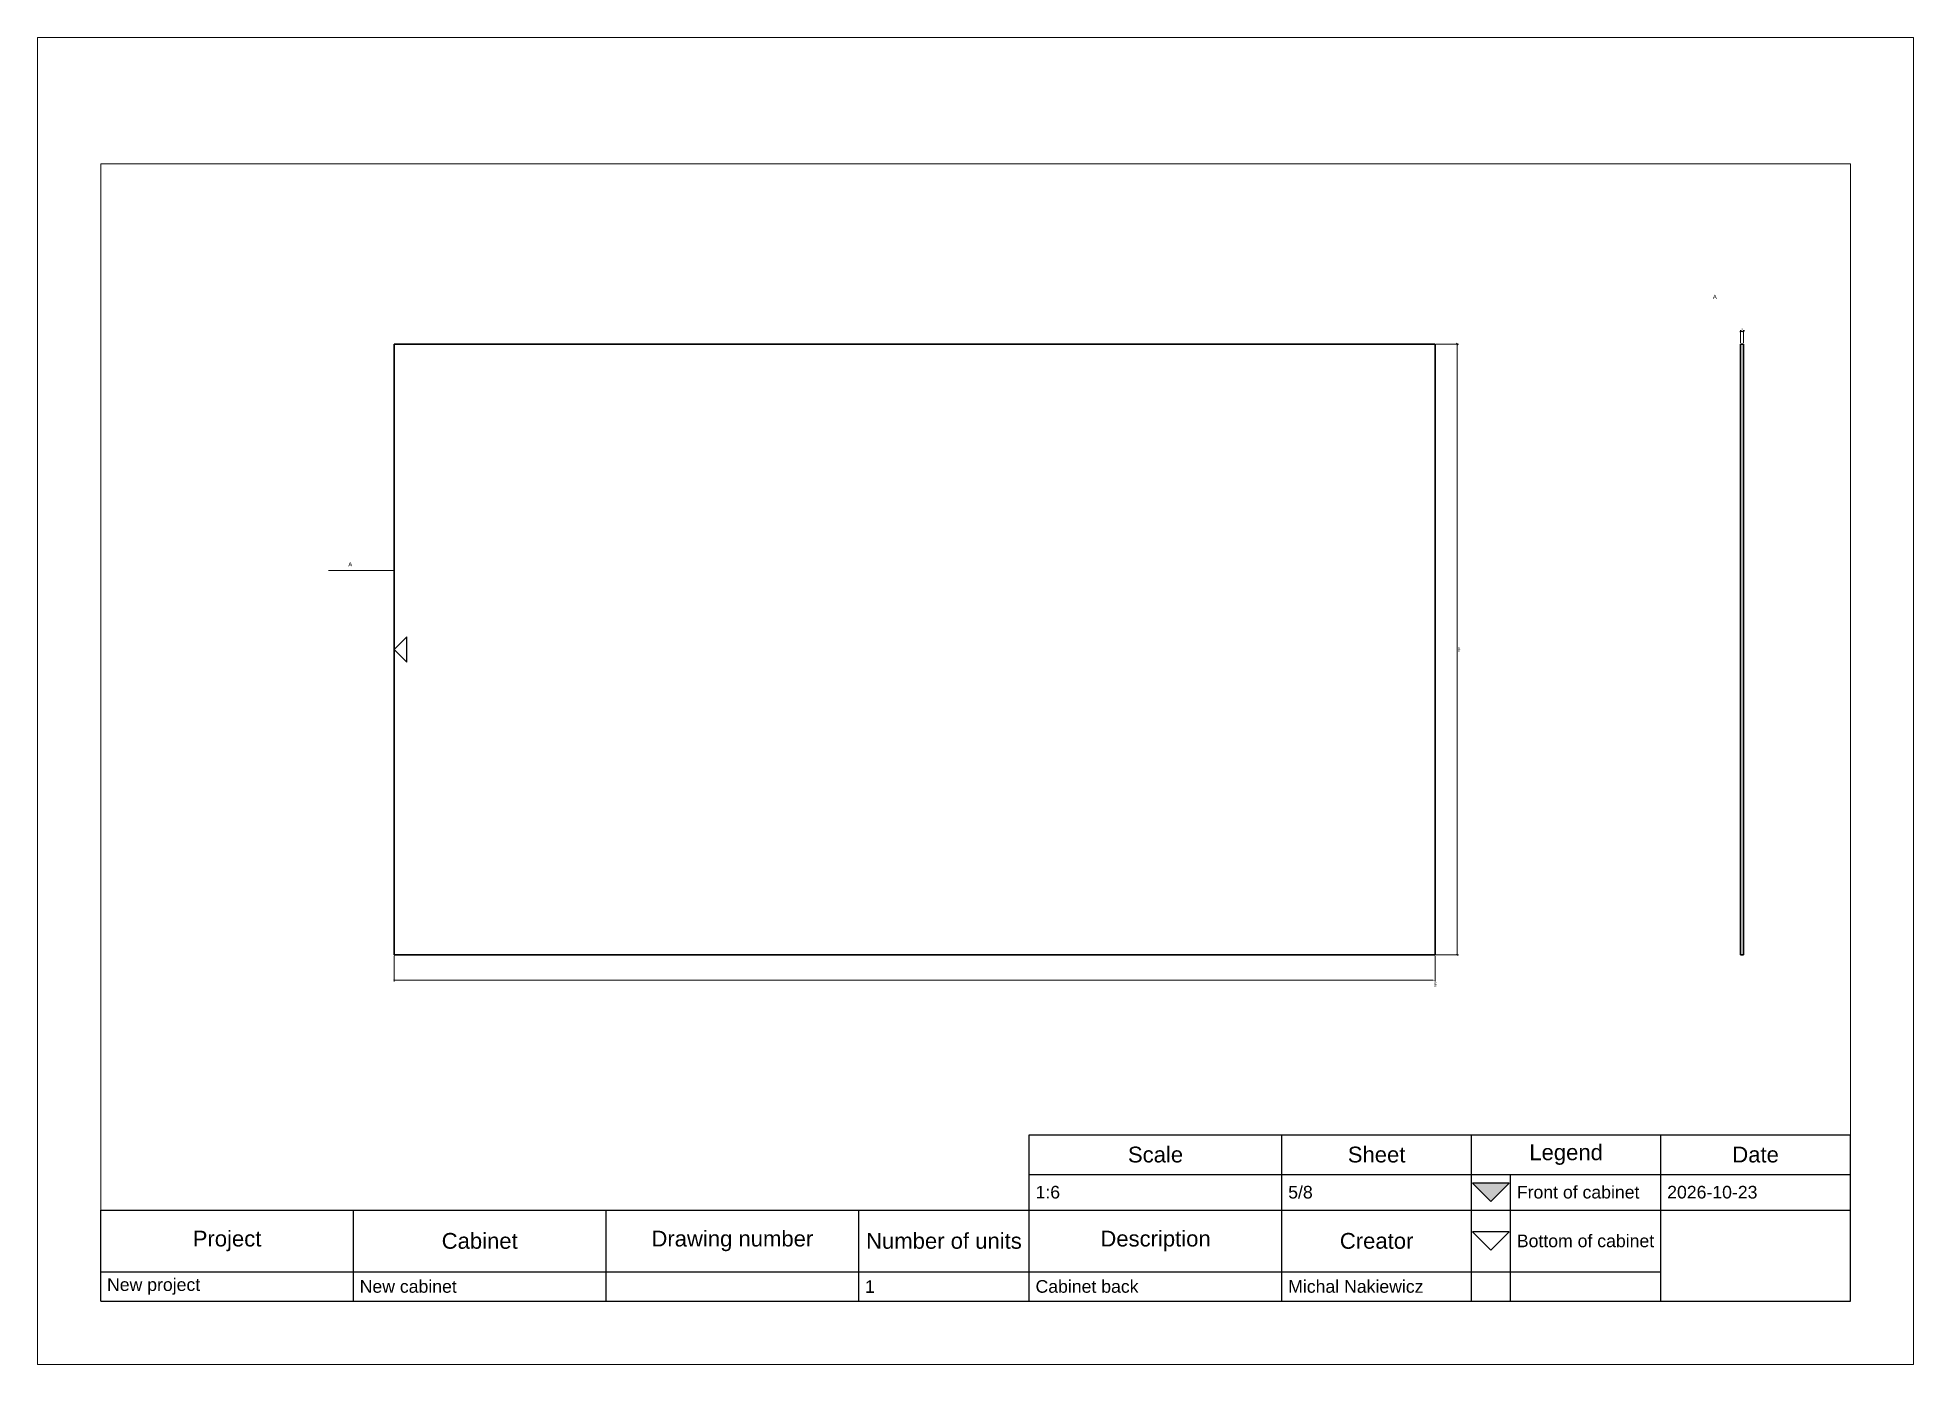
# Paper-space layout 'Cabinet back' of a CAD drawing. Header units: millimetres. Extents: x -5 to 1777, y -5 to 1255.
import ezdxf

# ---------------------------------------------------------------- set-up
doc = ezdxf.new("R2010")
doc.units = ezdxf.units.MM
doc.layers.get('0').update_dxf_attribs({"true_color": 0xc2ced6})
doc.layers.add('New project_New cabinet_Cabinet back_View from above', color=1, linetype='Continuous', true_color=0xff0000)
doc.layers.add('New project_New cabinet_Cabinet back_View from left', color=1, linetype='Continuous', true_color=0xff0000)
doc.layers.add('TitleBlock', color=7, linetype='Continuous')
doc.styles.add('Blum_Dimension', font='arial.ttf', dxfattribs={"height": 2})
doc.styles.add('Blum_Titleblock_Header', font='arial.ttf', dxfattribs={"height": 2.5})
doc.styles.add('Blum_Titleblock_Value', font='arial.ttf', dxfattribs={"height": 2})
doc.styles.add('Blum_ViewInfo', font='arial.ttf', dxfattribs={"height": 4})
doc.dimstyles.new('Blum_Chain', dxfattribs={"dimtxt": 2, "dimasz": 2, "dimexe": 1.25, "dimexo": 1, "dimtad": 0, "dimjust": 4, "dimtih": 1, "dimtoh": 1, "dimtxsty": 'Blum_Dimension', "dimblk1": 'DOTSMALL', "dimsah": 1, "dimcen": 2, "dimadec": 0, "dimazin": 2, "dimtfac": 1, "dimtix": 1, "dimtmove": 0, "dimatfit": 3, "dimldrblk": 'OBLIQUE', "dimfxl": 0, "dimlwd": 5, "dimlwe": 5, "dimarcsym": 0})
doc.dimstyles.new('Blum_Default', dxfattribs={"dimtxt": 2, "dimasz": 1.5, "dimexe": 1.25, "dimexo": 1, "dimtad": 1, "dimtxsty": 'Blum_Dimension', "dimblk": 'OBLIQUE', "dimcen": 2, "dimadec": 0, "dimazin": 2, "dimtfac": 1, "dimtix": 1, "dimtmove": 0, "dimatfit": 3, "dimfxl": 0, "dimlwd": 5, "dimlwe": 5, "dimarcsym": 0})
doc.dimstyles.new('Blum_ViewInfo', dxfattribs={"dimtxt": 4, "dimasz": 3, "dimexe": 1.25, "dimexo": 1, "dimtad": 1, "dimtxsty": 'Blum_ViewInfo', "dimblk": 'OBLIQUE', "dimcen": 0, "dimadec": 0, "dimazin": 2, "dimtfac": 1, "dimtofl": 0, "dimtmove": 0, "dimatfit": 2, "dimfxl": 0, "dimlwd": 20, "dimlwe": 20, "dimarcsym": 0})

# ---------------------------------------------------------------- blocks, each defined once
blk = doc.blocks.new('Blum_Trinagle_Outline')
blk.add_lwpolyline([(0, 0), (2, 2), (-2, 2)], close=True)
blk = doc.blocks.new('Blum_Trinagle_Filled')
h = blk.add_hatch(color=256)
h.dxf.hatch_style = 1
h.paths.add_polyline_path([(2, 2), (-2, 2), (0, 0)])
blk.add_lwpolyline([(0, 0), (2, 2), (-2, 2)], close=True)
blk = doc.blocks.new('*T221')
at = {"layer": 'TitleBlock', "color": 0, "linetype": 'ByBlock', "lineweight": -2, "transparency": 16777216}
for p, q in [((147, 26.32), (277, 26.32)), ((147, 0), (147, 26.32)), ((187, 0), (187, 26.32)), ((217, 0), (217, 26.32)), ((247, 0), (247, 26.32)), ((277, 0), (277, 26.32)), ((147, 20.08), (277, 20.08)), ((223.2, 0), (223.2, 20.08)), ((0, 14.42), (277, 14.42)), ((0, 0), (0, 14.42)), ((40, 0), (40, 14.42)), ((80, 0), (80, 14.42)), ((120, 0), (120, 14.42)), ((0, 4.67), (247, 4.67)), ((0, 0), (277, 0))]:
    blk.add_line(p, q, dxfattribs=at)
at = {"layer": 'TitleBlock', "color": 0, "lineweight": 0, "transparency": 16777216, "xscale": 1.45, "yscale": 1.45, "zscale": 1.45}
for name, p in [('Blum_Trinagle_Filled', (220.1, 15.8)), ('Blum_Trinagle_Outline', (220.1, 8.09))]:
    blk.add_blockref(name, p, dxfattribs=at)
at = {"layer": 'TitleBlock', "color": 0, "lineweight": 0, "transparency": 16777216}
for s, insert, char_height, width, attachment_point, style in [('Scale', (167, 23.2), 2.5, 37, 5, 'Blum_Titleblock_Header'), ('Sheet', (202, 23.2), 2.5, 27, 5, 'Blum_Titleblock_Header'), ('Legend', (232, 23.2), 2.5, 27, 5, 'Blum_Titleblock_Header'), ('Date', (262, 23.2), 2.5, 27, 5, 'Blum_Titleblock_Header'), ('1:6', (148, 17.25), 2, 38, 4, 'Blum_Titleblock_Value'), ('5/8', (188, 17.25), 2, 28, 4, 'Blum_Titleblock_Value'), ('Front of cabinet', (224.2, 17.25), 2, 21.8, 4, 'Blum_Titleblock_Value'), ('2026-10-23', (248, 17.25), 2, 28, 4, 'Blum_Titleblock_Value'), ('Project', (20, 9.54), 2.5, 37, 5, 'Blum_Titleblock_Header'), ('Cabinet', (60, 9.54), 2.5, 37, 5, 'Blum_Titleblock_Header'), ('Drawing number', (100, 9.54), 2.5, 37, 5, 'Blum_Titleblock_Header'), ('Number of units', (133.5, 9.54), 2.5, 24, 5, 'Blum_Titleblock_Header'), ('Description', (167, 9.54), 2.5, 37, 5, 'Blum_Titleblock_Header'), ('Creator', (202, 9.54), 2.5, 27, 5, 'Blum_Titleblock_Header'), ('Bottom of cabinet', (224.2, 9.54), 2, 21.8, 4, 'Blum_Titleblock_Value'), ('New project', (1, 2.33), 2, 38, 4, 'Blum_Titleblock_Value'), ('New cabinet', (41, 2.33), 2, 38, 4, 'Blum_Titleblock_Value'), ('1', (121, 2.33), 2, 25, 4, 'Blum_Titleblock_Value'), ('Cabinet back', (148, 2.33), 2, 38, 4, 'Blum_Titleblock_Value'), ('Michal Nakiewicz', (188, 2.33), 2, 28, 4, 'Blum_Titleblock_Value')]:
    blk.add_mtext(s, dxfattribs=dict(at, insert=insert, char_height=char_height, width=width, attachment_point=attachment_point, style=style))
blk = doc.blocks.new('TitleBlock_Cabinet back')
at = {"layer": 'TitleBlock', "lineweight": 0, "transparency": 33554684}
for points in [[(-0.79, -0.79, 0), (-0.79, 209.21, 0), (296.21, 209.21, 0), (296.21, -0.79, 0)], [(9.21, 9.21, 0), (9.21, 189.21, 0), (286.21, 189.21, 0), (286.21, 9.21, 0)]]:
    blk.add_polyline3d(points, close=True, dxfattribs=at)
blk.add_blockref('*T221', (9.21, 9.21))
blk = doc.blocks.new('_Oblique')
at = {"color": 0, "linetype": 'ByBlock', "lineweight": -2}
blk.add_line((-0.5, -0.5), (0.5, 0.5), dxfattribs=at)
blk = doc.blocks.new('*D223')
at = {"layer": 'New project_New cabinet_Cabinet back_View from left', "color": 0, "lineweight": 5, "transparency": 16777216}
for p, q in [((1612.9, 965.2), (1612.9, 977.4)), ((1612.9, 976.2), (1615.9, 976.2)), ((1615.9, 965.2), (1615.9, 977.4))]:
    blk.add_line(p, q, dxfattribs=at)
at = {"layer": 'New project_New cabinet_Cabinet back_View from left', "color": 0, "lineweight": 5, "transparency": 16777216, "xscale": 1.5, "yscale": 1.5, "zscale": 1.5, "rotation": 180}
blk.add_blockref('_Oblique', (1612.9, 976.2), dxfattribs=at)
at = {"layer": 'New project_New cabinet_Cabinet back_View from left', "color": 0, "lineweight": 5, "transparency": 16777216, "xscale": 1.5, "yscale": 1.5, "zscale": 1.5}
blk.add_blockref('_Oblique', (1615.9, 976.2), dxfattribs=at)
at = {"layer": 'New project_New cabinet_Cabinet back_View from left', "color": 0, "lineweight": 0, "transparency": 16777216, "insert": (1614.4, 977.8), "char_height": 2, "attachment_point": 5, "style": 'Blum_Dimension'}
blk.add_mtext('3', dxfattribs=at)
blk = doc.blocks.new('_DotSmall')
at = {"color": 0, "linetype": 'ByBlock', "const_width": 0.5}
blk.add_lwpolyline([(-0.0625, 0, 1), (0.0625, 0, 1)], format="xyb", close=True, dxfattribs=at)
blk = doc.blocks.new('*D226')
at = {"layer": 'New project_New cabinet_Cabinet back_View from above', "color": 0, "lineweight": 5, "transparency": 16777216}
for p, q in [((333.9, 383.2), (333.9, 358.9)), ((1322.9, 383.2), (1322.9, 358.9)), ((333.9, 360.2), (1320.9, 360.2))]:
    blk.add_line(p, q, dxfattribs=at)
at = {"layer": 'New project_New cabinet_Cabinet back_View from above', "color": 0, "lineweight": 0, "transparency": 16777216}
blk.add_solid([(1320.9, 359.9), (1320.9, 360.5), (1322.9, 360.2)], dxfattribs=at)
at = {"layer": 'New project_New cabinet_Cabinet back_View from above', "color": 0, "lineweight": 5, "transparency": 16777216, "xscale": 2, "yscale": 2, "zscale": 2, "rotation": 180}
blk.add_blockref('_DotSmall', (333.9, 360.2), dxfattribs=at)
at = {"layer": 'New project_New cabinet_Cabinet back_View from above', "color": 0, "lineweight": 0, "transparency": 16777216, "insert": (1322.9, 356.1), "char_height": 2, "attachment_point": 5, "rotation": 270, "style": 'Blum_Dimension'}
blk.add_mtext('989', dxfattribs=at)
blk = doc.blocks.new('*D229')
at = {"layer": 'New project_New cabinet_Cabinet back_View from above', "color": 0, "lineweight": 5, "transparency": 16777216}
for p, q in [((1323.9, 964.2), (1345.2, 964.2)), ((1343.9, 384.2), (1343.9, 964.2)), ((1323.9, 384.2), (1345.2, 384.2))]:
    blk.add_line(p, q, dxfattribs=at)
at = {"layer": 'New project_New cabinet_Cabinet back_View from above', "color": 0, "lineweight": 5, "transparency": 16777216, "xscale": 1.5, "yscale": 1.5, "zscale": 1.5}
for p, rotation in [((1343.9, 964.2), 90), ((1343.9, 384.2), 270)]:
    blk.add_blockref('_Oblique', p, dxfattribs=dict(at, rotation=rotation))
at = {"layer": 'New project_New cabinet_Cabinet back_View from above', "color": 0, "lineweight": 0, "transparency": 16777216, "insert": (1345.6, 674.2), "char_height": 2, "attachment_point": 5, "rotation": 270, "style": 'Blum_Dimension'}
blk.add_mtext('580', dxfattribs=at)

psp = doc.layouts.new('Cabinet back')

# ---------------------------------------------------------------- linework, layer by layer
at = {"linetype": 'Continuous', "lineweight": 30, "transparency": 33554684}
for p, q in [((1322.907, 964.193), (333.907, 964.193)), ((333.907, 964.193), (333.907, 384.193)), ((1322.907, 384.193), (1322.907, 964.193)), ((1612.907, 384.193), (1612.907, 964.193)), ((1615.907, 964.193), (1612.907, 964.193)), ((1615.907, 384.193), (1615.907, 964.193)), ((333.907, 384.193), (1322.907, 384.193)), ((1615.907, 384.193), (1612.907, 384.193))]:
    psp.add_line(p, q, dxfattribs=at)

# ---------------------------------------------------------------- block references
at = {"lineweight": 0, "transparency": 33554684, "xscale": 6, "yscale": 6, "zscale": 6}
psp.add_blockref('TitleBlock_Cabinet back', (0, 0), dxfattribs=at)
at = {"layer": 'New project_New cabinet_Cabinet back_View from above', "lineweight": 0, "transparency": 33554684, "xscale": 6, "yscale": 6, "zscale": 6, "rotation": 270}
psp.add_blockref('Blum_Trinagle_Outline', (333.907, 674.193), dxfattribs=at)

# ---------------------------------------------------------------- texts
at = {"lineweight": 0, "transparency": 33554684, "char_height": 4, "style": 'Blum_ViewInfo'}
for insert, attachment_point in [((1586.657, 1006.943), 7), ((294.157, 752.983), 9)]:
    psp.add_mtext('A', dxfattribs=dict(at, insert=insert, attachment_point=attachment_point))

# ---------------------------------------------------------------- dimensions: what is measured, and where the dimension line sits
at = {"layer": 'New project_New cabinet_Cabinet back_View from above', "lineweight": 0, "transparency": 33554684}
dim = psp.add_linear_dim(base=(1343.907, 964.193), p1=(1322.907, 384.193), p2=(1322.907, 964.193), angle=90, dimstyle='Blum_Default', override={"dimscale": 0}, dxfattribs=at)
dim.commit()
dim.dimension.update_dxf_attribs({"geometry": '*D229', "text_midpoint": (1345.553, 674.193)})
dim = psp.add_linear_dim(base=(1322.907, 360.193), p1=(333.907, 384.193), p2=(1322.907, 384.193), dimstyle='Blum_Chain', override={"dimscale": 0}, dxfattribs=at)
dim.commit()
dim.dimension.update_dxf_attribs({"geometry": '*D226', "text_midpoint": (1322.907, 356.107)})
at = {"layer": 'New project_New cabinet_Cabinet back_View from left', "lineweight": 0, "transparency": 33554684}
dim = psp.add_linear_dim(base=(1615.907, 976.193), p1=(1612.907, 964.193), p2=(1615.907, 964.193), dimstyle='Blum_Default', override={"dimscale": 0}, dxfattribs=at)
dim.commit()
dim.dimension.update_dxf_attribs({"geometry": '*D223', "text_midpoint": (1614.407, 977.84)})

# ---------------------------------------------------------------- leaders
at = {"lineweight": 0, "transparency": 33554684}
psp.add_leader([(333.907, 749.233), (271.745, 749.233)], dimstyle='Blum_ViewInfo', override={"dimscale": 0}, dxfattribs=at)

doc.saveas('drawing.dxf')
